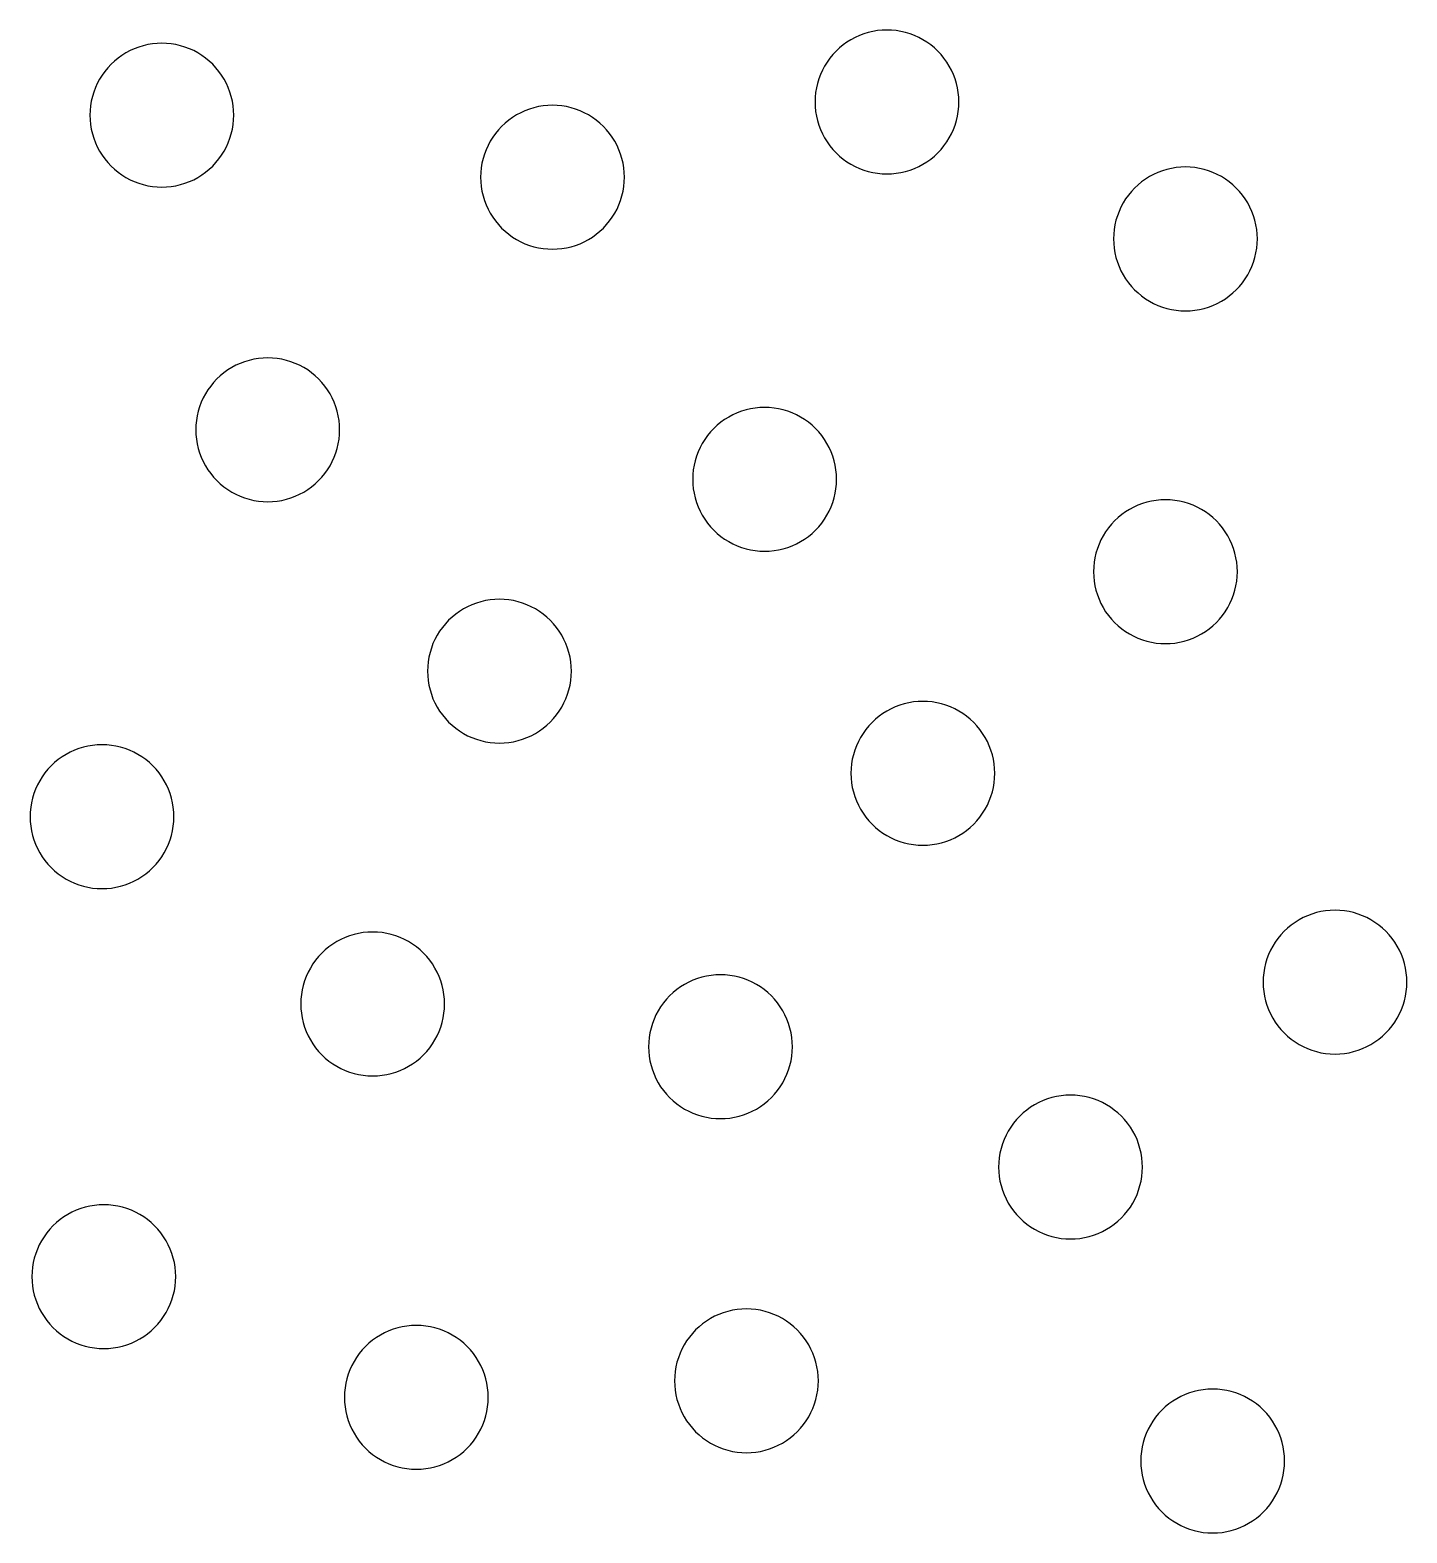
# Model space of a CAD drawing. Header units: millimetres. Extents: x 0 to 375, y -237 to 0.
# Drawn here: x 201.18 to 237.54, y -85.05 to -45.36 of the extents above; entities that cross this region are included whole.
import ezdxf

# ---------------------------------------------------------------- set-up
doc = ezdxf.new("R2010")
doc.units = ezdxf.units.MM
doc.layers.add('CUT', color=1, linetype='Continuous')

msp = doc.modelspace()

# ---------------------------------------------------------------- linework, layer by layer
at = {"layer": 'CUT'}
for points in [[(225.565, -47.985), (225.608, -47.869), (225.645, -47.75), (225.673, -47.629), (225.693, -47.506), (225.705, -47.382), (225.709, -47.258), (225.705, -47.134), (225.693, -47.01), (225.673, -46.888), (225.645, -46.767), (225.608, -46.648), (225.565, -46.531), (225.513, -46.418), (225.455, -46.309), (225.389, -46.203), (225.317, -46.102), (225.238, -46.006), (225.153, -45.915), (225.062, -45.83), (224.966, -45.751), (224.865, -45.679), (224.76, -45.613), (224.65, -45.555), (224.537, -45.504), (224.42, -45.46), (224.302, -45.424), (224.18, -45.395), (224.058, -45.375), (223.934, -45.363), (223.81, -45.359), (223.686, -45.363), (223.562, -45.375), (223.439, -45.395), (223.318, -45.424), (223.199, -45.46), (223.083, -45.504), (222.97, -45.555), (222.86, -45.613), (222.755, -45.679), (222.654, -45.751), (222.558, -45.83), (222.467, -45.915), (222.382, -46.006), (222.303, -46.102), (222.231, -46.203), (222.165, -46.309), (222.106, -46.418), (222.055, -46.531), (222.011, -46.648), (221.975, -46.767), (221.947, -46.888), (221.927, -47.01), (221.915, -47.134), (221.911, -47.258), (221.915, -47.382), (221.927, -47.506), (221.947, -47.629), (221.975, -47.75), (222.011, -47.869), (222.055, -47.985), (222.106, -48.098), (222.165, -48.208), (222.231, -48.313), (222.303, -48.414), (222.382, -48.511), (222.467, -48.601), (222.558, -48.686), (222.654, -48.765), (222.755, -48.837), (222.86, -48.903), (222.97, -48.962), (223.083, -49.013), (223.199, -49.057), (223.318, -49.093), (223.439, -49.121), (223.562, -49.141), (223.686, -49.154), (223.81, -49.158), (223.934, -49.154), (224.058, -49.141), (224.18, -49.121), (224.302, -49.093), (224.42, -49.057), (224.537, -49.013), (224.65, -48.962), (224.76, -48.903), (224.865, -48.837), (224.966, -48.765), (225.062, -48.686), (225.153, -48.601), (225.238, -48.511), (225.317, -48.414), (225.389, -48.313), (225.455, -48.208), (225.513, -48.098), (225.565, -47.985)], [(206.418, -48.333), (206.461, -48.217), (206.497, -48.098), (206.526, -47.977), (206.546, -47.854), (206.558, -47.731), (206.562, -47.606), (206.558, -47.482), (206.546, -47.359), (206.526, -47.236), (206.497, -47.115), (206.461, -46.996), (206.418, -46.88), (206.366, -46.766), (206.308, -46.657), (206.242, -46.551), (206.17, -46.45), (206.091, -46.354), (206.006, -46.263), (205.915, -46.179), (205.819, -46.1), (205.718, -46.027), (205.613, -45.962), (205.503, -45.903), (205.39, -45.852), (205.273, -45.808), (205.154, -45.772), (205.033, -45.744), (204.911, -45.723), (204.787, -45.711), (204.663, -45.707), (204.539, -45.711), (204.415, -45.723), (204.292, -45.744), (204.171, -45.772), (204.052, -45.808), (203.936, -45.852), (203.823, -45.903), (203.713, -45.962), (203.608, -46.027), (203.507, -46.1), (203.411, -46.179), (203.32, -46.263), (203.235, -46.354), (203.156, -46.45), (203.084, -46.551), (203.018, -46.657), (202.959, -46.766), (202.908, -46.88), (202.864, -46.996), (202.828, -47.115), (202.8, -47.236), (202.78, -47.359), (202.768, -47.482), (202.764, -47.606), (202.768, -47.731), (202.78, -47.854), (202.8, -47.977), (202.828, -48.098), (202.864, -48.217), (202.908, -48.333), (202.959, -48.447), (203.018, -48.556), (203.084, -48.662), (203.156, -48.763), (203.235, -48.859), (203.32, -48.949), (203.411, -49.034), (203.507, -49.113), (203.608, -49.186), (203.713, -49.251), (203.823, -49.31), (203.936, -49.361), (204.052, -49.405), (204.171, -49.441), (204.292, -49.469), (204.415, -49.49), (204.539, -49.502), (204.663, -49.506), (204.787, -49.502), (204.911, -49.49), (205.033, -49.469), (205.154, -49.441), (205.273, -49.405), (205.39, -49.361), (205.503, -49.31), (205.613, -49.251), (205.718, -49.186), (205.819, -49.113), (205.915, -49.034), (206.006, -48.949), (206.091, -48.859), (206.17, -48.763), (206.242, -48.662), (206.308, -48.556), (206.366, -48.447), (206.418, -48.333)], [(216.778, -49.856), (216.814, -49.737), (216.842, -49.616), (216.862, -49.493), (216.874, -49.369), (216.878, -49.245), (216.874, -49.121), (216.862, -48.997), (216.842, -48.874), (216.814, -48.753), (216.778, -48.634), (216.734, -48.518), (216.683, -48.405), (216.624, -48.295), (216.558, -48.19), (216.486, -48.089), (216.407, -47.993), (216.322, -47.902), (216.231, -47.817), (216.135, -47.738), (216.034, -47.666), (215.929, -47.6), (215.819, -47.542), (215.706, -47.49), (215.59, -47.446), (215.471, -47.41), (215.35, -47.382), (215.227, -47.362), (215.103, -47.35), (214.979, -47.346), (214.855, -47.35), (214.731, -47.362), (214.609, -47.382), (214.488, -47.41), (214.369, -47.446), (214.252, -47.49), (214.139, -47.542), (214.029, -47.6), (213.924, -47.666), (213.823, -47.738), (213.727, -47.817), (213.636, -47.902), (213.551, -47.993), (213.472, -48.089), (213.4, -48.19), (213.334, -48.295), (213.276, -48.405), (213.224, -48.518), (213.181, -48.634), (213.145, -48.753), (213.116, -48.874), (213.096, -48.997), (213.084, -49.121), (213.08, -49.245), (213.084, -49.369), (213.096, -49.493), (213.116, -49.616), (213.145, -49.737), (213.181, -49.856), (213.224, -49.972), (213.276, -50.085), (213.334, -50.195), (213.4, -50.3), (213.472, -50.401), (213.551, -50.497), (213.636, -50.588), (213.727, -50.673), (213.823, -50.752), (213.924, -50.824), (214.029, -50.89), (214.139, -50.948), (214.252, -51), (214.369, -51.044), (214.488, -51.08), (214.609, -51.108), (214.731, -51.128), (214.855, -51.14), (214.979, -51.144), (215.103, -51.14), (215.227, -51.128), (215.35, -51.108), (215.471, -51.08), (215.59, -51.044), (215.706, -51), (215.819, -50.948), (215.929, -50.89), (216.034, -50.824), (216.135, -50.752), (216.231, -50.673), (216.322, -50.588), (216.407, -50.497), (216.486, -50.401), (216.558, -50.3), (216.624, -50.195), (216.683, -50.085), (216.734, -49.972), (216.778, -49.856)], [(233.492, -51.485), (233.528, -51.366), (233.556, -51.245), (233.576, -51.122), (233.589, -50.999), (233.593, -50.874), (233.589, -50.75), (233.576, -50.626), (233.556, -50.504), (233.528, -50.383), (233.492, -50.264), (233.448, -50.148), (233.397, -50.034), (233.338, -49.925), (233.273, -49.819), (233.2, -49.718), (233.121, -49.622), (233.036, -49.531), (232.946, -49.446), (232.85, -49.368), (232.749, -49.295), (232.643, -49.23), (232.533, -49.171), (232.42, -49.12), (232.304, -49.076), (232.185, -49.04), (232.064, -49.012), (231.941, -48.991), (231.818, -48.979), (231.693, -48.975), (231.569, -48.979), (231.445, -48.991), (231.323, -49.012), (231.202, -49.04), (231.083, -49.076), (230.966, -49.12), (230.853, -49.171), (230.744, -49.23), (230.638, -49.295), (230.537, -49.368), (230.441, -49.446), (230.35, -49.531), (230.265, -49.622), (230.187, -49.718), (230.114, -49.819), (230.048, -49.925), (229.99, -50.034), (229.939, -50.148), (229.895, -50.264), (229.859, -50.383), (229.831, -50.504), (229.81, -50.626), (229.798, -50.75), (229.794, -50.874), (229.798, -50.999), (229.81, -51.122), (229.831, -51.245), (229.859, -51.366), (229.895, -51.485), (229.939, -51.601), (229.99, -51.714), (230.048, -51.824), (230.114, -51.93), (230.187, -52.031), (230.265, -52.127), (230.35, -52.217), (230.441, -52.302), (230.537, -52.381), (230.638, -52.454), (230.744, -52.519), (230.853, -52.578), (230.966, -52.629), (231.083, -52.673), (231.202, -52.709), (231.323, -52.737), (231.445, -52.757), (231.569, -52.77), (231.693, -52.774), (231.818, -52.77), (231.941, -52.757), (232.064, -52.737), (232.185, -52.709), (232.304, -52.673), (232.42, -52.629), (232.533, -52.578), (232.643, -52.519), (232.749, -52.454), (232.85, -52.381), (232.946, -52.302), (233.036, -52.217), (233.121, -52.127), (233.2, -52.031), (233.273, -51.93), (233.338, -51.824), (233.397, -51.714), (233.448, -51.601), (233.492, -51.485)], [(209.258, -56.526), (209.294, -56.407), (209.322, -56.286), (209.342, -56.163), (209.354, -56.04), (209.358, -55.915), (209.354, -55.791), (209.342, -55.667), (209.322, -55.545), (209.294, -55.424), (209.258, -55.305), (209.214, -55.188), (209.163, -55.075), (209.104, -54.966), (209.038, -54.86), (208.966, -54.759), (208.887, -54.663), (208.802, -54.572), (208.711, -54.487), (208.615, -54.409), (208.514, -54.336), (208.409, -54.27), (208.299, -54.212), (208.186, -54.161), (208.07, -54.117), (207.951, -54.081), (207.83, -54.053), (207.707, -54.032), (207.583, -54.02), (207.459, -54.016), (207.335, -54.02), (207.211, -54.032), (207.089, -54.053), (206.968, -54.081), (206.849, -54.117), (206.732, -54.161), (206.619, -54.212), (206.51, -54.27), (206.404, -54.336), (206.303, -54.409), (206.207, -54.487), (206.116, -54.572), (206.031, -54.663), (205.952, -54.759), (205.88, -54.86), (205.814, -54.966), (205.756, -55.075), (205.704, -55.188), (205.661, -55.305), (205.625, -55.424), (205.596, -55.545), (205.576, -55.667), (205.564, -55.791), (205.56, -55.915), (205.564, -56.04), (205.576, -56.163), (205.596, -56.286), (205.625, -56.407), (205.661, -56.526), (205.704, -56.642), (205.756, -56.755), (205.814, -56.865), (205.88, -56.971), (205.952, -57.072), (206.031, -57.168), (206.116, -57.258), (206.207, -57.343), (206.303, -57.422), (206.404, -57.495), (206.51, -57.56), (206.619, -57.619), (206.732, -57.67), (206.849, -57.714), (206.968, -57.75), (207.089, -57.778), (207.211, -57.798), (207.335, -57.811), (207.459, -57.815), (207.583, -57.811), (207.707, -57.798), (207.83, -57.778), (207.951, -57.75), (208.07, -57.714), (208.186, -57.67), (208.299, -57.619), (208.409, -57.56), (208.514, -57.495), (208.615, -57.422), (208.711, -57.343), (208.802, -57.258), (208.887, -57.168), (208.966, -57.072), (209.038, -56.971), (209.104, -56.865), (209.163, -56.755), (209.214, -56.642), (209.258, -56.526)], [(222.379, -57.833), (222.415, -57.714), (222.443, -57.593), (222.463, -57.471), (222.475, -57.347), (222.48, -57.223), (222.475, -57.098), (222.463, -56.975), (222.443, -56.852), (222.415, -56.731), (222.379, -56.612), (222.335, -56.496), (222.284, -56.383), (222.225, -56.273), (222.159, -56.168), (222.087, -56.066), (222.008, -55.97), (221.923, -55.88), (221.833, -55.795), (221.736, -55.716), (221.635, -55.644), (221.53, -55.578), (221.42, -55.519), (221.307, -55.468), (221.191, -55.424), (221.072, -55.388), (220.951, -55.36), (220.828, -55.34), (220.704, -55.327), (220.58, -55.323), (220.456, -55.327), (220.332, -55.34), (220.21, -55.36), (220.089, -55.388), (219.97, -55.424), (219.853, -55.468), (219.74, -55.519), (219.631, -55.578), (219.525, -55.644), (219.424, -55.716), (219.328, -55.795), (219.237, -55.88), (219.152, -55.97), (219.073, -56.066), (219.001, -56.168), (218.935, -56.273), (218.877, -56.383), (218.825, -56.496), (218.782, -56.612), (218.746, -56.731), (218.717, -56.852), (218.697, -56.975), (218.685, -57.098), (218.681, -57.223), (218.685, -57.347), (218.697, -57.471), (218.717, -57.593), (218.746, -57.714), (218.782, -57.833), (218.825, -57.95), (218.877, -58.063), (218.935, -58.172), (219.001, -58.278), (219.073, -58.379), (219.152, -58.475), (219.237, -58.566), (219.328, -58.651), (219.424, -58.73), (219.525, -58.802), (219.631, -58.868), (219.74, -58.926), (219.853, -58.977), (219.97, -59.021), (220.089, -59.057), (220.21, -59.086), (220.332, -59.106), (220.456, -59.118), (220.58, -59.122), (220.704, -59.118), (220.828, -59.106), (220.951, -59.086), (221.072, -59.057), (221.191, -59.021), (221.307, -58.977), (221.42, -58.926), (221.53, -58.868), (221.635, -58.802), (221.736, -58.73), (221.833, -58.651), (221.923, -58.566), (222.008, -58.475), (222.087, -58.379), (222.159, -58.278), (222.225, -58.172), (222.284, -58.063), (222.335, -57.95), (222.379, -57.833)], [(232.964, -60.273), (233, -60.154), (233.028, -60.033), (233.049, -59.91), (233.061, -59.787), (233.065, -59.662), (233.061, -59.538), (233.049, -59.415), (233.028, -59.292), (233, -59.171), (232.964, -59.052), (232.92, -58.936), (232.869, -58.822), (232.811, -58.713), (232.745, -58.607), (232.673, -58.506), (232.594, -58.41), (232.509, -58.319), (232.418, -58.234), (232.322, -58.156), (232.221, -58.083), (232.115, -58.018), (232.006, -57.959), (231.893, -57.908), (231.776, -57.864), (231.657, -57.828), (231.536, -57.8), (231.414, -57.779), (231.29, -57.767), (231.166, -57.763), (231.041, -57.767), (230.918, -57.779), (230.795, -57.8), (230.674, -57.828), (230.555, -57.864), (230.439, -57.908), (230.326, -57.959), (230.216, -58.018), (230.11, -58.083), (230.009, -58.156), (229.913, -58.234), (229.823, -58.319), (229.738, -58.41), (229.659, -58.506), (229.586, -58.607), (229.521, -58.713), (229.462, -58.822), (229.411, -58.936), (229.367, -59.052), (229.331, -59.171), (229.303, -59.292), (229.283, -59.415), (229.27, -59.538), (229.266, -59.662), (229.27, -59.787), (229.283, -59.91), (229.303, -60.033), (229.331, -60.154), (229.367, -60.273), (229.411, -60.389), (229.462, -60.502), (229.521, -60.612), (229.586, -60.718), (229.659, -60.819), (229.738, -60.915), (229.823, -61.005), (229.913, -61.09), (230.009, -61.169), (230.11, -61.242), (230.216, -61.307), (230.326, -61.366), (230.439, -61.417), (230.555, -61.461), (230.674, -61.497), (230.795, -61.525), (230.918, -61.546), (231.041, -61.558), (231.166, -61.562), (231.29, -61.558), (231.414, -61.546), (231.536, -61.525), (231.657, -61.497), (231.776, -61.461), (231.893, -61.417), (232.006, -61.366), (232.115, -61.307), (232.221, -61.242), (232.322, -61.169), (232.418, -61.09), (232.509, -61.005), (232.594, -60.915), (232.673, -60.819), (232.745, -60.718), (232.811, -60.612), (232.869, -60.502), (232.92, -60.389), (232.964, -60.273)], [(215.377, -62.9), (215.413, -62.781), (215.441, -62.66), (215.461, -62.537), (215.473, -62.413), (215.477, -62.289), (215.473, -62.165), (215.461, -62.041), (215.441, -61.919), (215.413, -61.798), (215.377, -61.679), (215.333, -61.562), (215.282, -61.449), (215.223, -61.339), (215.157, -61.234), (215.085, -61.133), (215.006, -61.037), (214.921, -60.946), (214.83, -60.861), (214.734, -60.782), (214.633, -60.71), (214.528, -60.644), (214.418, -60.586), (214.305, -60.534), (214.189, -60.491), (214.07, -60.455), (213.949, -60.426), (213.826, -60.406), (213.702, -60.394), (213.578, -60.39), (213.454, -60.394), (213.33, -60.406), (213.208, -60.426), (213.087, -60.455), (212.968, -60.491), (212.851, -60.534), (212.738, -60.586), (212.629, -60.644), (212.523, -60.71), (212.422, -60.782), (212.326, -60.861), (212.235, -60.946), (212.15, -61.037), (212.071, -61.133), (211.999, -61.234), (211.933, -61.339), (211.875, -61.449), (211.823, -61.562), (211.78, -61.679), (211.744, -61.798), (211.715, -61.919), (211.695, -62.041), (211.683, -62.165), (211.679, -62.289), (211.683, -62.413), (211.695, -62.537), (211.715, -62.66), (211.744, -62.781), (211.78, -62.9), (211.823, -63.016), (211.875, -63.129), (211.933, -63.239), (211.999, -63.344), (212.071, -63.445), (212.15, -63.541), (212.235, -63.632), (212.326, -63.717), (212.422, -63.796), (212.523, -63.868), (212.629, -63.934), (212.738, -63.993), (212.851, -64.044), (212.968, -64.088), (213.087, -64.124), (213.208, -64.152), (213.33, -64.172), (213.454, -64.184), (213.578, -64.188), (213.702, -64.184), (213.826, -64.172), (213.949, -64.152), (214.07, -64.124), (214.189, -64.088), (214.305, -64.044), (214.418, -63.993), (214.528, -63.934), (214.633, -63.868), (214.734, -63.796), (214.83, -63.717), (214.921, -63.632), (215.006, -63.541), (215.085, -63.445), (215.157, -63.344), (215.223, -63.239), (215.282, -63.129), (215.333, -63.016), (215.377, -62.9)], [(226.557, -65.597), (226.594, -65.478), (226.622, -65.357), (226.642, -65.234), (226.654, -65.111), (226.658, -64.986), (226.654, -64.862), (226.642, -64.739), (226.622, -64.616), (226.594, -64.495), (226.557, -64.376), (226.514, -64.26), (226.462, -64.146), (226.404, -64.037), (226.338, -63.931), (226.266, -63.83), (226.187, -63.734), (226.102, -63.643), (226.011, -63.559), (225.915, -63.48), (225.814, -63.407), (225.709, -63.342), (225.599, -63.283), (225.486, -63.232), (225.369, -63.188), (225.251, -63.152), (225.13, -63.124), (225.007, -63.103), (224.883, -63.091), (224.759, -63.087), (224.635, -63.091), (224.511, -63.103), (224.388, -63.124), (224.267, -63.152), (224.148, -63.188), (224.032, -63.232), (223.919, -63.283), (223.809, -63.342), (223.704, -63.407), (223.603, -63.48), (223.507, -63.559), (223.416, -63.643), (223.331, -63.734), (223.252, -63.83), (223.18, -63.931), (223.114, -64.037), (223.056, -64.146), (223.004, -64.26), (222.96, -64.376), (222.924, -64.495), (222.896, -64.616), (222.876, -64.739), (222.864, -64.862), (222.86, -64.986), (222.864, -65.111), (222.876, -65.234), (222.896, -65.357), (222.924, -65.478), (222.96, -65.597), (223.004, -65.713), (223.056, -65.827), (223.114, -65.936), (223.18, -66.042), (223.252, -66.143), (223.331, -66.239), (223.416, -66.33), (223.507, -66.414), (223.603, -66.493), (223.704, -66.566), (223.809, -66.631), (223.919, -66.69), (224.032, -66.741), (224.148, -66.785), (224.267, -66.821), (224.388, -66.849), (224.511, -66.87), (224.635, -66.882), (224.759, -66.886), (224.883, -66.882), (225.007, -66.87), (225.13, -66.849), (225.251, -66.821), (225.369, -66.785), (225.486, -66.741), (225.599, -66.69), (225.709, -66.631), (225.814, -66.566), (225.915, -66.493), (226.011, -66.414), (226.102, -66.33), (226.187, -66.239), (226.266, -66.143), (226.338, -66.042), (226.404, -65.936), (226.462, -65.827), (226.514, -65.713), (226.557, -65.597)], [(204.88, -66.744), (204.916, -66.625), (204.945, -66.504), (204.965, -66.381), (204.977, -66.257), (204.981, -66.133), (204.977, -66.009), (204.965, -65.885), (204.945, -65.763), (204.916, -65.642), (204.88, -65.523), (204.837, -65.406), (204.785, -65.293), (204.727, -65.184), (204.661, -65.078), (204.589, -64.977), (204.51, -64.881), (204.425, -64.79), (204.334, -64.705), (204.238, -64.626), (204.137, -64.554), (204.031, -64.488), (203.922, -64.43), (203.809, -64.378), (203.692, -64.335), (203.573, -64.299), (203.452, -64.27), (203.33, -64.25), (203.206, -64.238), (203.082, -64.234), (202.958, -64.238), (202.834, -64.25), (202.711, -64.27), (202.59, -64.299), (202.471, -64.335), (202.355, -64.378), (202.242, -64.43), (202.132, -64.488), (202.027, -64.554), (201.926, -64.626), (201.83, -64.705), (201.739, -64.79), (201.654, -64.881), (201.575, -64.977), (201.503, -65.078), (201.437, -65.184), (201.378, -65.293), (201.327, -65.406), (201.283, -65.523), (201.247, -65.642), (201.219, -65.763), (201.199, -65.885), (201.187, -66.009), (201.183, -66.133), (201.187, -66.257), (201.199, -66.381), (201.219, -66.504), (201.247, -66.625), (201.283, -66.744), (201.327, -66.86), (201.378, -66.973), (201.437, -67.083), (201.503, -67.188), (201.575, -67.289), (201.654, -67.385), (201.739, -67.476), (201.83, -67.561), (201.926, -67.64), (202.027, -67.712), (202.132, -67.778), (202.242, -67.837), (202.355, -67.888), (202.471, -67.932), (202.59, -67.968), (202.711, -67.996), (202.834, -68.016), (202.958, -68.028), (203.082, -68.032), (203.206, -68.028), (203.33, -68.016), (203.452, -67.996), (203.573, -67.968), (203.692, -67.932), (203.809, -67.888), (203.922, -67.837), (204.031, -67.778), (204.137, -67.712), (204.238, -67.64), (204.334, -67.561), (204.425, -67.476), (204.51, -67.385), (204.589, -67.289), (204.661, -67.188), (204.727, -67.083), (204.785, -66.973), (204.837, -66.86), (204.88, -66.744)], [(237.398, -71.228), (237.441, -71.111), (237.478, -70.992), (237.506, -70.871), (237.526, -70.749), (237.538, -70.625), (237.542, -70.501), (237.538, -70.377), (237.526, -70.253), (237.506, -70.13), (237.478, -70.009), (237.441, -69.89), (237.398, -69.774), (237.346, -69.661), (237.288, -69.551), (237.222, -69.446), (237.15, -69.345), (237.071, -69.248), (236.986, -69.158), (236.895, -69.073), (236.799, -68.994), (236.698, -68.922), (236.593, -68.856), (236.483, -68.797), (236.37, -68.746), (236.253, -68.702), (236.134, -68.666), (236.013, -68.638), (235.891, -68.618), (235.767, -68.606), (235.643, -68.601), (235.519, -68.606), (235.395, -68.618), (235.272, -68.638), (235.151, -68.666), (235.032, -68.702), (234.916, -68.746), (234.803, -68.797), (234.693, -68.856), (234.588, -68.922), (234.487, -68.994), (234.391, -69.073), (234.3, -69.158), (234.215, -69.248), (234.136, -69.345), (234.064, -69.446), (233.998, -69.551), (233.939, -69.661), (233.888, -69.774), (233.844, -69.89), (233.808, -70.009), (233.78, -70.13), (233.76, -70.253), (233.748, -70.377), (233.744, -70.501), (233.748, -70.625), (233.76, -70.749), (233.78, -70.871), (233.808, -70.992), (233.844, -71.111), (233.888, -71.228), (233.939, -71.341), (233.998, -71.45), (234.064, -71.556), (234.136, -71.657), (234.215, -71.753), (234.3, -71.844), (234.391, -71.929), (234.487, -72.008), (234.588, -72.08), (234.693, -72.146), (234.803, -72.204), (234.916, -72.255), (235.032, -72.299), (235.151, -72.335), (235.272, -72.364), (235.395, -72.384), (235.519, -72.396), (235.643, -72.4), (235.767, -72.396), (235.891, -72.384), (236.013, -72.364), (236.134, -72.335), (236.253, -72.299), (236.37, -72.255), (236.483, -72.204), (236.593, -72.146), (236.698, -72.08), (236.799, -72.008), (236.895, -71.929), (236.986, -71.844), (237.071, -71.753), (237.15, -71.657), (237.222, -71.556), (237.288, -71.45), (237.346, -71.341), (237.398, -71.228)], [(212.028, -71.688), (212.065, -71.569), (212.093, -71.448), (212.113, -71.325), (212.125, -71.202), (212.129, -71.077), (212.125, -70.953), (212.113, -70.829), (212.093, -70.707), (212.065, -70.586), (212.028, -70.467), (211.985, -70.35), (211.933, -70.237), (211.875, -70.128), (211.809, -70.022), (211.737, -69.921), (211.658, -69.825), (211.573, -69.734), (211.482, -69.649), (211.386, -69.57), (211.285, -69.498), (211.18, -69.432), (211.07, -69.374), (210.957, -69.323), (210.84, -69.279), (210.722, -69.243), (210.601, -69.214), (210.478, -69.194), (210.354, -69.182), (210.23, -69.178), (210.106, -69.182), (209.982, -69.194), (209.859, -69.214), (209.738, -69.243), (209.619, -69.279), (209.503, -69.323), (209.39, -69.374), (209.28, -69.432), (209.175, -69.498), (209.074, -69.57), (208.978, -69.649), (208.887, -69.734), (208.802, -69.825), (208.723, -69.921), (208.651, -70.022), (208.585, -70.128), (208.527, -70.237), (208.475, -70.35), (208.431, -70.467), (208.395, -70.586), (208.367, -70.707), (208.347, -70.829), (208.335, -70.953), (208.331, -71.077), (208.335, -71.202), (208.347, -71.325), (208.367, -71.448), (208.395, -71.569), (208.431, -71.688), (208.475, -71.804), (208.527, -71.917), (208.585, -72.027), (208.651, -72.133), (208.723, -72.234), (208.802, -72.33), (208.887, -72.42), (208.978, -72.505), (209.074, -72.584), (209.175, -72.657), (209.28, -72.722), (209.39, -72.781), (209.503, -72.832), (209.619, -72.876), (209.738, -72.912), (209.859, -72.94), (209.982, -72.96), (210.106, -72.973), (210.23, -72.977), (210.354, -72.973), (210.478, -72.96), (210.601, -72.94), (210.722, -72.912), (210.84, -72.876), (210.957, -72.832), (211.07, -72.781), (211.18, -72.722), (211.285, -72.657), (211.386, -72.584), (211.482, -72.505), (211.573, -72.42), (211.658, -72.33), (211.737, -72.234), (211.809, -72.133), (211.875, -72.027), (211.933, -71.917), (211.985, -71.804), (212.028, -71.688)], [(221.213, -72.818), (221.249, -72.699), (221.277, -72.578), (221.298, -72.455), (221.31, -72.331), (221.314, -72.207), (221.31, -72.083), (221.298, -71.959), (221.277, -71.836), (221.249, -71.715), (221.213, -71.597), (221.169, -71.48), (221.118, -71.367), (221.06, -71.257), (220.994, -71.152), (220.921, -71.051), (220.843, -70.955), (220.758, -70.864), (220.667, -70.779), (220.571, -70.7), (220.47, -70.628), (220.364, -70.562), (220.255, -70.504), (220.141, -70.452), (220.025, -70.409), (219.906, -70.372), (219.785, -70.344), (219.663, -70.324), (219.539, -70.312), (219.415, -70.308), (219.29, -70.312), (219.167, -70.324), (219.044, -70.344), (218.923, -70.372), (218.804, -70.409), (218.688, -70.452), (218.575, -70.504), (218.465, -70.562), (218.359, -70.628), (218.258, -70.7), (218.162, -70.779), (218.072, -70.864), (217.987, -70.955), (217.908, -71.051), (217.835, -71.152), (217.77, -71.257), (217.711, -71.367), (217.66, -71.48), (217.616, -71.597), (217.58, -71.715), (217.552, -71.836), (217.532, -71.959), (217.519, -72.083), (217.515, -72.207), (217.519, -72.331), (217.532, -72.455), (217.552, -72.578), (217.58, -72.699), (217.616, -72.818), (217.66, -72.934), (217.711, -73.047), (217.77, -73.157), (217.835, -73.262), (217.908, -73.363), (217.987, -73.459), (218.072, -73.55), (218.162, -73.635), (218.258, -73.714), (218.359, -73.786), (218.465, -73.852), (218.575, -73.91), (218.688, -73.962), (218.804, -74.006), (218.923, -74.042), (219.044, -74.07), (219.167, -74.09), (219.29, -74.102), (219.415, -74.106), (219.539, -74.102), (219.663, -74.09), (219.785, -74.07), (219.906, -74.042), (220.025, -74.006), (220.141, -73.962), (220.255, -73.91), (220.364, -73.852), (220.47, -73.786), (220.571, -73.714), (220.667, -73.635), (220.758, -73.55), (220.843, -73.459), (220.921, -73.363), (220.994, -73.262), (221.06, -73.157), (221.118, -73.047), (221.169, -72.934), (221.213, -72.818)], [(230.414, -76.111), (230.457, -75.995), (230.493, -75.876), (230.522, -75.755), (230.542, -75.632), (230.554, -75.509), (230.558, -75.384), (230.554, -75.26), (230.542, -75.137), (230.522, -75.014), (230.493, -74.893), (230.457, -74.774), (230.414, -74.658), (230.362, -74.544), (230.304, -74.435), (230.238, -74.329), (230.166, -74.228), (230.087, -74.132), (230.002, -74.041), (229.911, -73.956), (229.815, -73.878), (229.714, -73.805), (229.609, -73.74), (229.499, -73.681), (229.386, -73.63), (229.269, -73.586), (229.15, -73.55), (229.029, -73.522), (228.907, -73.501), (228.783, -73.489), (228.659, -73.485), (228.535, -73.489), (228.411, -73.501), (228.288, -73.522), (228.167, -73.55), (228.048, -73.586), (227.932, -73.63), (227.819, -73.681), (227.709, -73.74), (227.604, -73.805), (227.503, -73.878), (227.407, -73.956), (227.316, -74.041), (227.231, -74.132), (227.152, -74.228), (227.08, -74.329), (227.014, -74.435), (226.955, -74.544), (226.904, -74.658), (226.86, -74.774), (226.824, -74.893), (226.796, -75.014), (226.776, -75.137), (226.764, -75.26), (226.76, -75.384), (226.764, -75.509), (226.776, -75.632), (226.796, -75.755), (226.824, -75.876), (226.86, -75.995), (226.904, -76.111), (226.955, -76.224), (227.014, -76.334), (227.08, -76.44), (227.152, -76.541), (227.231, -76.637), (227.316, -76.727), (227.407, -76.812), (227.503, -76.891), (227.604, -76.964), (227.709, -77.029), (227.819, -77.088), (227.932, -77.139), (228.048, -77.183), (228.167, -77.219), (228.288, -77.247), (228.411, -77.267), (228.535, -77.28), (228.659, -77.284), (228.783, -77.28), (228.907, -77.267), (229.029, -77.247), (229.15, -77.219), (229.269, -77.183), (229.386, -77.139), (229.499, -77.088), (229.609, -77.029), (229.714, -76.964), (229.815, -76.891), (229.911, -76.812), (230.002, -76.727), (230.087, -76.637), (230.166, -76.541), (230.238, -76.44), (230.304, -76.334), (230.362, -76.224), (230.414, -76.111)], [(204.928, -78.889), (204.964, -78.77), (204.993, -78.649), (205.013, -78.527), (205.025, -78.403), (205.029, -78.279), (205.025, -78.155), (205.013, -78.031), (204.993, -77.908), (204.964, -77.787), (204.928, -77.668), (204.884, -77.552), (204.833, -77.439), (204.775, -77.329), (204.709, -77.224), (204.637, -77.123), (204.558, -77.027), (204.473, -76.936), (204.382, -76.851), (204.286, -76.772), (204.185, -76.7), (204.079, -76.634), (203.97, -76.575), (203.857, -76.524), (203.74, -76.48), (203.621, -76.444), (203.5, -76.416), (203.378, -76.396), (203.254, -76.384), (203.13, -76.38), (203.006, -76.384), (202.882, -76.396), (202.759, -76.416), (202.638, -76.444), (202.519, -76.48), (202.403, -76.524), (202.29, -76.575), (202.18, -76.634), (202.075, -76.7), (201.974, -76.772), (201.877, -76.851), (201.787, -76.936), (201.702, -77.027), (201.623, -77.123), (201.551, -77.224), (201.485, -77.329), (201.426, -77.439), (201.375, -77.552), (201.331, -77.668), (201.295, -77.787), (201.267, -77.908), (201.247, -78.031), (201.235, -78.155), (201.23, -78.279), (201.235, -78.403), (201.247, -78.527), (201.267, -78.649), (201.295, -78.77), (201.331, -78.889), (201.375, -79.006), (201.426, -79.119), (201.485, -79.229), (201.551, -79.334), (201.623, -79.435), (201.702, -79.531), (201.787, -79.622), (201.877, -79.707), (201.974, -79.786), (202.075, -79.858), (202.18, -79.924), (202.29, -79.982), (202.403, -80.034), (202.519, -80.077), (202.638, -80.113), (202.759, -80.142), (202.882, -80.162), (203.006, -80.174), (203.13, -80.178), (203.254, -80.174), (203.378, -80.162), (203.5, -80.142), (203.621, -80.113), (203.74, -80.077), (203.857, -80.034), (203.97, -79.982), (204.079, -79.924), (204.185, -79.858), (204.286, -79.786), (204.382, -79.707), (204.473, -79.622), (204.558, -79.531), (204.637, -79.435), (204.709, -79.334), (204.775, -79.229), (204.833, -79.119), (204.884, -79.006), (204.928, -78.889)], [(221.899, -81.64), (221.935, -81.521), (221.963, -81.4), (221.983, -81.278), (221.995, -81.154), (222, -81.03), (221.995, -80.906), (221.983, -80.782), (221.963, -80.659), (221.935, -80.538), (221.899, -80.419), (221.855, -80.303), (221.804, -80.19), (221.745, -80.08), (221.679, -79.975), (221.607, -79.874), (221.528, -79.778), (221.443, -79.687), (221.353, -79.602), (221.256, -79.523), (221.155, -79.451), (221.05, -79.385), (220.94, -79.326), (220.827, -79.275), (220.711, -79.231), (220.592, -79.195), (220.471, -79.167), (220.348, -79.147), (220.224, -79.135), (220.1, -79.131), (219.976, -79.135), (219.852, -79.147), (219.73, -79.167), (219.609, -79.195), (219.49, -79.231), (219.373, -79.275), (219.26, -79.326), (219.151, -79.385), (219.045, -79.451), (218.944, -79.523), (218.848, -79.602), (218.757, -79.687), (218.672, -79.778), (218.593, -79.874), (218.521, -79.975), (218.455, -80.08), (218.397, -80.19), (218.346, -80.303), (218.302, -80.419), (218.266, -80.538), (218.237, -80.659), (218.217, -80.782), (218.205, -80.906), (218.201, -81.03), (218.205, -81.154), (218.217, -81.278), (218.237, -81.4), (218.266, -81.521), (218.302, -81.64), (218.346, -81.757), (218.397, -81.87), (218.455, -81.98), (218.521, -82.085), (218.593, -82.186), (218.672, -82.282), (218.757, -82.373), (218.848, -82.458), (218.944, -82.537), (219.045, -82.609), (219.151, -82.675), (219.26, -82.733), (219.373, -82.785), (219.49, -82.828), (219.609, -82.864), (219.73, -82.893), (219.852, -82.913), (219.976, -82.925), (220.1, -82.929), (220.224, -82.925), (220.348, -82.913), (220.471, -82.893), (220.592, -82.864), (220.711, -82.828), (220.827, -82.785), (220.94, -82.733), (221.05, -82.675), (221.155, -82.609), (221.256, -82.537), (221.353, -82.458), (221.443, -82.373), (221.528, -82.282), (221.607, -82.186), (221.679, -82.085), (221.745, -81.98), (221.804, -81.87), (221.855, -81.757), (221.899, -81.64)], [(213.181, -82.076), (213.217, -81.957), (213.246, -81.836), (213.266, -81.713), (213.278, -81.59), (213.282, -81.466), (213.278, -81.341), (213.266, -81.218), (213.246, -81.095), (213.217, -80.974), (213.181, -80.855), (213.137, -80.739), (213.086, -80.626), (213.028, -80.516), (212.962, -80.41), (212.89, -80.309), (212.811, -80.213), (212.726, -80.123), (212.635, -80.038), (212.539, -79.959), (212.438, -79.886), (212.332, -79.821), (212.223, -79.762), (212.11, -79.711), (211.993, -79.667), (211.874, -79.631), (211.753, -79.603), (211.631, -79.582), (211.507, -79.57), (211.383, -79.566), (211.259, -79.57), (211.135, -79.582), (211.012, -79.603), (210.891, -79.631), (210.772, -79.667), (210.656, -79.711), (210.543, -79.762), (210.433, -79.821), (210.328, -79.886), (210.226, -79.959), (210.13, -80.038), (210.04, -80.123), (209.955, -80.213), (209.876, -80.309), (209.804, -80.41), (209.738, -80.516), (209.679, -80.626), (209.628, -80.739), (209.584, -80.855), (209.548, -80.974), (209.52, -81.095), (209.5, -81.218), (209.487, -81.341), (209.483, -81.466), (209.487, -81.59), (209.5, -81.713), (209.52, -81.836), (209.548, -81.957), (209.584, -82.076), (209.628, -82.192), (209.679, -82.306), (209.738, -82.415), (209.804, -82.521), (209.876, -82.622), (209.955, -82.718), (210.04, -82.809), (210.13, -82.894), (210.226, -82.972), (210.328, -83.045), (210.433, -83.11), (210.543, -83.169), (210.656, -83.22), (210.772, -83.264), (210.891, -83.3), (211.012, -83.328), (211.135, -83.349), (211.259, -83.361), (211.383, -83.365), (211.507, -83.361), (211.631, -83.349), (211.753, -83.328), (211.874, -83.3), (211.993, -83.264), (212.11, -83.22), (212.223, -83.169), (212.332, -83.11), (212.438, -83.045), (212.539, -82.972), (212.635, -82.894), (212.726, -82.809), (212.811, -82.718), (212.89, -82.622), (212.962, -82.521), (213.028, -82.415), (213.086, -82.306), (213.137, -82.192), (213.181, -82.076)], [(234.21, -83.758), (234.246, -83.639), (234.275, -83.518), (234.295, -83.395), (234.307, -83.272), (234.311, -83.148), (234.307, -83.023), (234.295, -82.9), (234.275, -82.777), (234.246, -82.656), (234.21, -82.537), (234.167, -82.421), (234.115, -82.307), (234.057, -82.198), (233.991, -82.092), (233.919, -81.991), (233.84, -81.895), (233.755, -81.805), (233.664, -81.72), (233.568, -81.641), (233.467, -81.568), (233.362, -81.503), (233.252, -81.444), (233.139, -81.393), (233.022, -81.349), (232.903, -81.313), (232.782, -81.285), (232.66, -81.264), (232.536, -81.252), (232.412, -81.248), (232.288, -81.252), (232.164, -81.264), (232.041, -81.285), (231.92, -81.313), (231.801, -81.349), (231.685, -81.393), (231.572, -81.444), (231.462, -81.503), (231.357, -81.568), (231.256, -81.641), (231.16, -81.72), (231.069, -81.805), (230.984, -81.895), (230.905, -81.991), (230.833, -82.092), (230.767, -82.198), (230.708, -82.307), (230.657, -82.421), (230.613, -82.537), (230.577, -82.656), (230.549, -82.777), (230.529, -82.9), (230.517, -83.023), (230.513, -83.148), (230.517, -83.272), (230.529, -83.395), (230.549, -83.518), (230.577, -83.639), (230.613, -83.758), (230.657, -83.874), (230.708, -83.988), (230.767, -84.097), (230.833, -84.203), (230.905, -84.304), (230.984, -84.4), (231.069, -84.491), (231.16, -84.575), (231.256, -84.654), (231.357, -84.727), (231.462, -84.792), (231.572, -84.851), (231.685, -84.902), (231.801, -84.946), (231.92, -84.982), (232.041, -85.01), (232.164, -85.031), (232.288, -85.043), (232.412, -85.047), (232.536, -85.043), (232.66, -85.031), (232.782, -85.01), (232.903, -84.982), (233.022, -84.946), (233.139, -84.902), (233.252, -84.851), (233.362, -84.792), (233.467, -84.727), (233.568, -84.654), (233.664, -84.575), (233.755, -84.491), (233.84, -84.4), (233.919, -84.304), (233.991, -84.203), (234.057, -84.097), (234.115, -83.988), (234.167, -83.874), (234.21, -83.758)]]:
    msp.add_lwpolyline(points, close=True, dxfattribs=at)

doc.saveas('drawing.dxf')
